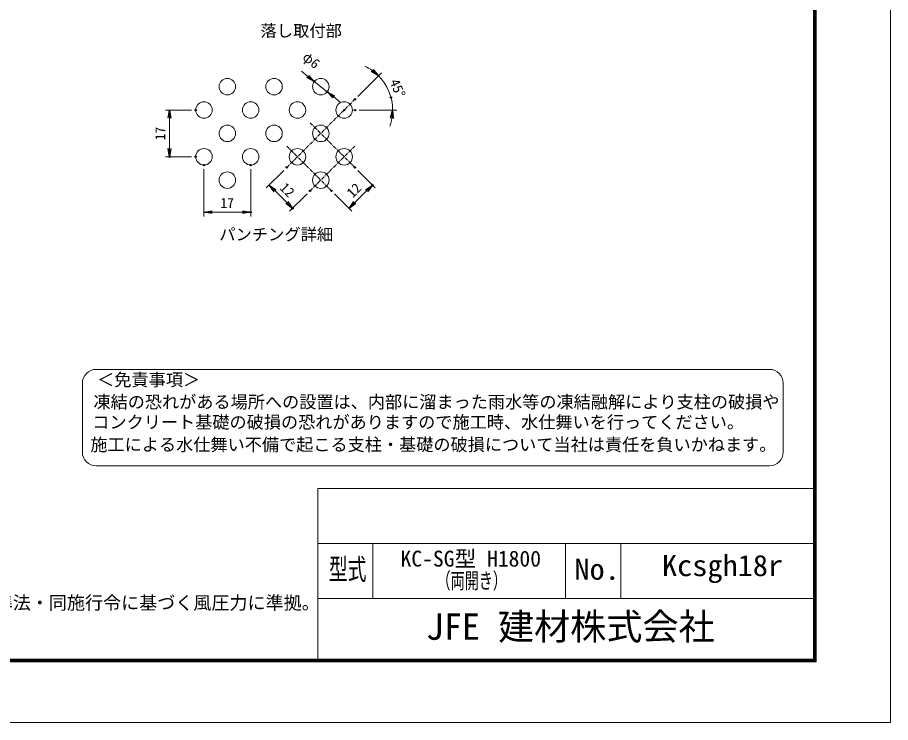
# Model space of a CAD drawing. Units: millimetres, scale not verified, with parts at other scales. Extents: x -4204 to 4196, y -2971 to 2969.
# Drawn here: x 1025 to 4196, y -2971 to -412 of the extents above; entities that cross this region are included whole.
import ezdxf
from ezdxf.enums import TextEntityAlignment as Align

# ---------------------------------------------------------------- set-up
doc = ezdxf.new("R2010")
doc.units = ezdxf.units.MM
doc.header["$LTSCALE"] = 10
doc.header["$PDMODE"] = 32
doc.header["$PDSIZE"] = 5
doc.linetypes.add('USER1', pattern=[2, 1.25, -0.25, 0.25, -0.25])
for name, color, linetype, lineweight in [('0-0_D-BMK', 2, 'USER1', 13), ('0-3_D-STR-DIM', 7, 'Continuous', 13), ('0-4_0', 7, 'Continuous', 25), ('0-5_DEFPOINTS', 8, 'Continuous', 25), ('0-B_D-TTL-TXT', 7, 'Continuous', 13), ('0-C_D-STR2', 7, 'Continuous', 13), ('0-D_D-TTL', 7, 'Continuous', 13)]:
    doc.layers.add(name, color=color, linetype=linetype, lineweight=lineweight)
doc.styles.add('ＭＳ ゴシック', font='')
doc.styles.get('ＭＳ ゴシック').set_extended_font_data('MS Gothic')

# ---------------------------------------------------------------- blocks, each defined once
blk = doc.blocks.new('_OPEN')
at = {"layer": '0-4_0'}
blk.add_line((0, 0), (-10, 0), dxfattribs=at)
blk.add_lwpolyline([(-10, 1.667), (0, 0), (-10, -1.667)], dxfattribs=at)

msp = doc.modelspace()

# ---------------------------------------------------------------- linework, layer by layer
at = {"layer": '0-0_D-BMK'}
for p, q in [((2003.09, -956.23), (2250.58, -708.74)), ((2087.95, -793.59), (2250.58, -956.23)), ((2003.09, -878.45), (2165.73, -1041.08)), ((2087.95, -1041.08), (2250.58, -878.45))]:
    msp.add_line(p, q, dxfattribs=at)
at = {"layer": '0-3_D-STR-DIM'}
for p, q in [((2079.75, -625.6), (2056.2, -607.01)), ((2261.19, -698.14), (2346.78, -612.55)), ((2150.38, -681.37), (2103.29, -644.19)), ((2173.93, -699.96), (2197.47, -718.55)), ((1657.57, -747.63), (1562.57, -747.63)), ((2266.05, -747.63), (2402.73, -747.63)), ((1577.57, -777.63), (1577.57, -887.34)), ((1657.57, -917.34), (1562.57, -917.34)), ((1702.57, -962.34), (1702.57, -1133.78)), ((1872.28, -962.34), (1872.28, -1133.78)), ((1992.49, -966.84), (1928.85, -1030.48)), ((2261.19, -966.84), (2324.83, -1030.48)), ((1960.67, -1041.08), (2003.09, -1083.51)), ((2250.58, -1083.51), (2293.01, -1041.08)), ((2077.34, -1051.69), (2013.7, -1115.33)), ((2176.34, -1051.69), (2239.97, -1115.33)), ((1732.57, -1118.78), (1842.28, -1118.78))]:
    msp.add_line(p, q, dxfattribs=at)
for start, end in [(54.77597, 64.55194), (0, 45), (340.44806, 350.22403)]:
    msp.add_arc((2211.69, -747.63), 176.04, start, end, dxfattribs=at)
at = {"layer": '0-5_DEFPOINTS'}
for p in [(2103.29, -644.19), (2150.38, -681.37), (2250.58, -708.74), (2381.73, -702.07), (1672.57, -747.63), (2211.69, -747.63), (2251.05, -747.63), (1577.57, -917.34), (1672.57, -917.34), (1702.57, -947.34), (1872.28, -947.34), (2003.09, -956.23), (2250.58, -956.23), (2087.95, -1041.08), (2165.73, -1041.08), (2314.22, -1019.87), (2024.31, -1104.72), (1872.28, -1118.78)]:
    msp.add_point(p, dxfattribs=at)
at = {"layer": '0-B_D-TTL-TXT', "color": 2}
for p, q in [((3756.43, -1689.26), (1310.88, -1689.26)), ((1260.88, -1739.26), (1260.88, -1989.26)), ((3806.43, -1989.26), (3806.43, -1739.26)), ((1310.88, -2039.26), (3756.43, -2039.26))]:
    msp.add_line(p, q, dxfattribs=at)
for centre, start, end in [((1310.88, -1739.26), 90, 180), ((3756.43, -1739.26), 0, 90), ((1310.88, -1989.26), 180, 270), ((3756.43, -1989.26), 270, 0)]:
    msp.add_arc(centre, 50, start, end, dxfattribs=at)
at = {"layer": '0-C_D-STR2'}
for centre in [(1787.43, -662.78), (1957.13, -662.78), (2126.84, -662.78), (1702.57, -747.63), (1872.28, -747.63), (2041.98, -747.63), (2211.69, -747.63), (1787.43, -832.49), (1957.13, -832.49), (2126.84, -832.49), (1702.57, -917.34), (1872.28, -917.34), (2041.98, -917.34), (2211.69, -917.34), (1787.43, -1002.19), (2126.84, -1002.19)]:
    msp.add_circle(centre, 30, dxfattribs=at)
at = {"layer": '0-D_D-TTL'}
for p, q in [((2116.06, -2121.42), (2116.06, -2741.42)), ((2116.06, -2121.42), (3916.06, -2121.42)), ((2116.06, -2321.42), (3916.06, -2321.42)), ((2316.06, -2321.42), (2316.06, -2521.42)), ((3016.06, -2321.42), (3016.06, -2521.42)), ((3216.06, -2321.42), (3216.06, -2521.42)), ((2116.06, -2521.42), (3916.06, -2521.42))]:
    msp.add_line(p, q, dxfattribs=at)
at = {"layer": '0-D_D-TTL', "color": 2}
msp.add_lwpolyline([(-4203.94, 2968.58), (4196.06, 2968.58), (4196.06, -2971.42), (-4203.94, -2971.42)], close=True, dxfattribs=at)
at = {"layer": '0-D_D-TTL'}
for points in [[(-3933.94, 2748.58), (3926.06, 2748.58), (3926.06, -2751.42), (-3933.94, -2751.42)], [(-3931.44, 2746.08), (3923.56, 2746.08), (3923.56, -2748.92), (-3931.44, -2748.92)], [(-3928.94, 2743.58), (3921.06, 2743.58), (3921.06, -2746.42), (-3928.94, -2746.42)], [(-3926.44, 2741.08), (3918.56, 2741.08), (3918.56, -2743.92), (-3926.44, -2743.92)], [(-3923.94, 2738.58), (3916.06, 2738.58), (3916.06, -2741.42), (-3923.94, -2741.42)]]:
    msp.add_lwpolyline(points, close=True, dxfattribs=at)

# ---------------------------------------------------------------- block references
at = {"layer": '0-3_D-STR-DIM', "xscale": 3, "yscale": 3}
for p, rotation in [((2336.17, -623.15), 319.88799), ((2103.29, -644.19), 321.70665), ((2150.38, -681.37), 141.70665), ((1577.57, -747.63), 90), ((2387.73, -747.63), 85.11201), ((1577.57, -917.34), 270), ((1939.45, -1019.87), 135), ((2314.22, -1019.87), 45), ((2024.31, -1104.72), 315), ((2229.37, -1104.72), 225), ((1702.57, -1118.78), 180)]:
    msp.add_blockref('_OPEN', p, dxfattribs=dict(at, rotation=rotation))
msp.add_blockref('_OPEN', (1872.28, -1118.78), dxfattribs=at)

# ---------------------------------------------------------------- texts
at = {"layer": '0-3_D-STR-DIM', "style": 'ＭＳ ゴシック'}
for s, rotation, p in [('φ6', 321.707, (2050.06, -570.21)), ('45°', 292.5, (2366.58, -648.33)), ('17', 90, (1572.51, -857.61)), ('12', 315, (1967.49, -1040.75)), ('12', 45, (2250.25, -1076.68))]:
    msp.add_text(s, height=36.07, rotation=rotation, dxfattribs=at).set_placement(p, align=Align.BOTTOM_LEFT)
msp.add_text('17', height=36.07, dxfattribs=at).set_placement((1762.3, -1113.72), align=Align.BOTTOM_LEFT)
at = {"layer": '0-B_D-TTL-TXT', "style": 'ＭＳ ゴシック'}
for s, height, p in [('落し取付部', 43.33, (1907.89, -494.73)), ('パンチング詳細', 43.33, (1758.13, -1233.81)), ('＜免責事項＞ \u3000\u3000', 45.67, (1314.58, -1763.44)), ('凍結の恐れがある場所への設置は、内部に溜まった雨水等の凍結融解により支柱の破損や', 45.67, (1301.06, -1843.93)), ('コンクリート基礎の破損の恐れがありますので施工時、水仕舞いを行ってください。', 45.67, (1296.95, -1917.36)), ('施工による水仕舞い不備で起こる支柱・基礎の破損について当社は責任を負いかねます。 ', 45.67, (1289.96, -1998.85)), ('KC-SG型 H1800', 57.7, (2416.26, -2422.52)), ('（設計条件）風荷重：昭和57年改正 建築基準法・同施行令に基づく風圧力に準拠。', 48.09, (-336.39, -2575.02)), ('JFE 建材株式会社', 96.19, (2508.44, -2699.92))]:
    msp.add_text(s, height=height, dxfattribs=at).set_placement(p, align=Align.BOTTOM_LEFT)
for s, height, width, p in [('型式', 76.97, 0.65, (2156.33, -2476.22)), ('No.', 76.98, 1.05, (3048.06, -2476.22)), ('Kcsgh18r', 76.98, 1.05, (3366.06, -2462.89)), ('（両開き）', 57.73, 0.65, (2547.06, -2502.52))]:
    msp.add_text(s, height=height, dxfattribs=dict(at, width=width)).set_placement(p, align=Align.BOTTOM_LEFT)

doc.saveas('drawing.dxf')
